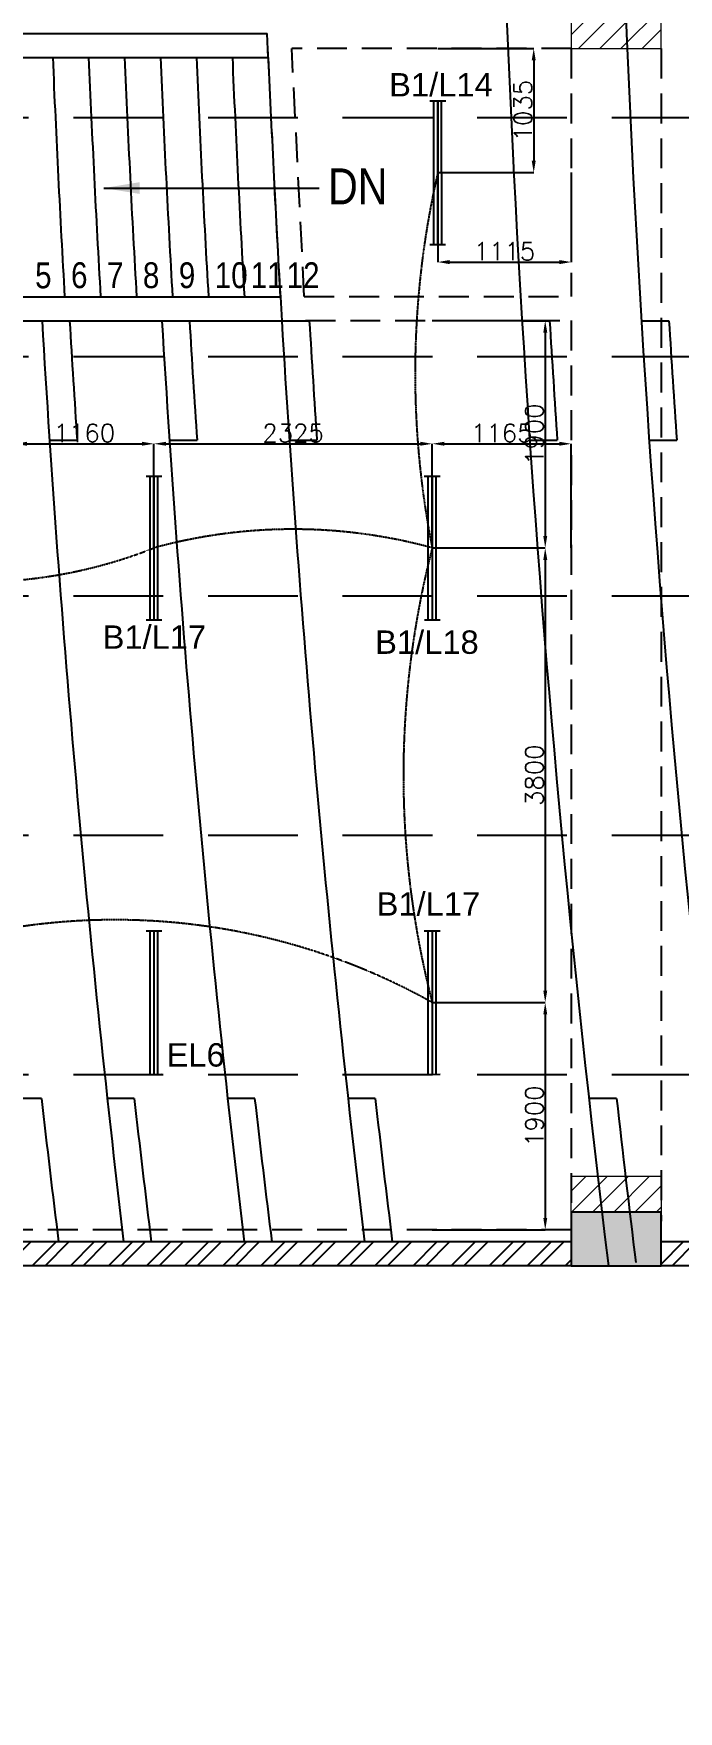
# Model space of a CAD drawing. Header units: millimetres. Extents: x 9926231 to 10238363, y -1347476 to -1088459.
# Drawn here: x 9974536 to 9979925, y -1237301 to -1223276 of the extents above; entities that cross this region are included whole.
import ezdxf

# ---------------------------------------------------------------- set-up
doc = ezdxf.new("R2010")
doc.units = ezdxf.units.MM
doc.header["$MEASUREMENT"] = 0
doc.header["$PDMODE"] = 35
doc.linetypes.add('DASHED', pattern=[0.75, 0.5, -0.25])
doc.linetypes.add('HIDDEN', pattern=[0.375, 0.25, -0.125])
for name, color, linetype in [('A-DIMN-100', 5, 'Continuous'), ('A-HATH-MSNY', 9, 'Continuous'), ('A-REFR-TARG-100', 7, 'Continuous'), ('A-STCS-STEP', 4, 'Continuous'), ('A-TEXT-NOTE-100', 4, 'Continuous'), ('A-WALL-MSNY', 3, 'Continuous'), ('ELE-CONDUIT', 8, 'DASHED'), ('Light', 142, 'Continuous'), ('S-BEAMDASH', 4, 'HIDDEN'), ('S-COL', 200, 'Continuous'), ('S-HATH-CONC', 253, 'Continuous')]:
    doc.layers.add(name, color=color, linetype=linetype)
for name, color, linetype, lineweight in [('ELE', 7, 'Continuous', 25), ('STR COL', 200, 'Continuous', 15), ('STR HATCH', 25, 'Continuous', 15)]:
    doc.layers.add(name, color=color, linetype=linetype, lineweight=lineweight)
doc.styles.add('ARIAL', font='arial.ttf', dxfattribs={"width": 0.8})
doc.styles.add('RomanS', font='romans.shx')
doc.styles.add('ROMANS-TITLE', font='ROMANS.shx', dxfattribs={"width": 0.8})
doc.styles.get("Standard").update_dxf_attribs({"font": 'arial.ttf'})
doc.dimstyles.new('FF_DIM-150', dxfattribs={"dimtxt": 525, "dimasz": 500, "dimexe": 0, "dimexo": 0, "dimgap": 15, "dimtad": 1, "dimdec": 0, "dimrnd": 5, "dimzin": 1, "dimdsep": 46, "dimtxsty": 'RomanS', "dimblk1": 'OBLIQUE', "dimblk2": 'OBLIQUE', "dimcen": 0, "dimclrd": 9, "dimclre": 9, "dimclrt": 4, "dimadec": 0, "dimazin": 0, "dimtfac": 1, "dimtdec": 0, "dimtofl": 0, "dimtmove": 1, "dimatfit": 3, "dimfxl": 0, "dimtolj": 1, "dimtzin": 0, "dimlwd": -1, "dimlwe": 25, "dimarcsym": 0})
doc.dimstyles.get("Standard").update_dxf_attribs({"dimtxt": 0.18, "dimasz": 0.18, "dimexe": 0.18, "dimexo": 0.0625, "dimgap": 0.09, "dimtad": 0, "dimtih": 1, "dimtoh": 1, "dimdec": 4, "dimzin": 0, "dimdsep": 46, "dimtxsty": 'Standard', "dimcen": 0.09, "dimadec": 0, "dimazin": 0, "dimtfac": 1, "dimtdec": 4, "dimtofl": 0, "dimtmove": 0, "dimatfit": 3, "dimfxl": 0, "dimtolj": 1, "dimtzin": 0, "dimarcsym": 0})

# ---------------------------------------------------------------- blocks, each defined once
blk = doc.blocks.new('FTL')
at = {"color": 30}
for p, q in [((-757, 75), (-757, -73)), ((-757, 38), (600, 36)), ((600, 74), (600, -75)), ((-757, -36), (600, -37))]:
    blk.add_line(p, q, dxfattribs=at)
at = {"color": 30, "ltscale": 450, "const_width": 20}
blk.add_lwpolyline([(-757, 1), (600, -1)], dxfattribs=at)
at = {"color": 30}
for tag, p in [('TYPE', (568, 0, 0)), ('WATTS', (568, -6, 0))]:
    blk.add_attdef(tag, p, '', height=2.5, dxfattribs=at)
blk = doc.blocks.new('*D240')
at = {"layer": 'A-DIMN-100', "color": 9, "lineweight": 25}
for p, q in [((9977868, -1227575), (9978812, -1227575)), ((9977868, -1231375), (9978812, -1231375))]:
    blk.add_line(p, q, dxfattribs=at)
at = {"layer": 'A-DIMN-100', "color": 9}
blk.add_line((9978812, -1227675), (9978812, -1231275), dxfattribs=at)
for points in [[(9978829, -1227675), (9978796, -1227675), (9978812, -1227575)], [(9978796, -1231275), (9978829, -1231275), (9978812, -1231375)]]:
    blk.add_solid(points, dxfattribs=at)
at = {"layer": 'Defpoints', "color": 0}
for p in [(9977868, -1227575), (9977868, -1231375), (9978812, -1231375)]:
    blk.add_point(p, dxfattribs=at)
at = {"layer": 'A-DIMN-100', "color": 7, "insert": (9978722, -1229475), "char_height": 150, "attachment_point": 5, "rotation": 90, "style": 'RomanS'}
blk.add_mtext('\\A1;3800', dxfattribs=at)
blk = doc.blocks.new('_Oblique')
at = {"color": 0, "linetype": 'ByBlock', "lineweight": -2}
blk.add_line((-0.5, -0.5), (0.5, 0.5), dxfattribs=at)
blk = doc.blocks.new('*D241')
at = {"layer": 'A-DIMN-100', "color": 9, "lineweight": 25}
for p, q in [((9977868, -1231375), (9978812, -1231375)), ((9977868, -1233275), (9978812, -1233275))]:
    blk.add_line(p, q, dxfattribs=at)
at = {"layer": 'A-DIMN-100', "color": 9}
blk.add_line((9978812, -1231475), (9978812, -1233175), dxfattribs=at)
for points in [[(9978829, -1231475), (9978796, -1231475), (9978812, -1231375)], [(9978796, -1233175), (9978829, -1233175), (9978812, -1233275)]]:
    blk.add_solid(points, dxfattribs=at)
at = {"layer": 'Defpoints', "color": 0}
for p in [(9977868, -1231375), (9977868, -1233275), (9978812, -1233275)]:
    blk.add_point(p, dxfattribs=at)
at = {"layer": 'A-DIMN-100', "color": 7, "insert": (9978722, -1232325), "char_height": 150, "attachment_point": 5, "rotation": 90, "style": 'RomanS'}
blk.add_mtext('\\A1;1900', dxfattribs=at)
blk = doc.blocks.new('*D236')
at = {"layer": 'A-DIMN-100', "color": 9, "lineweight": 25}
for p, q in [((9974380, -1227575), (9974380, -1226705)), ((9975542, -1227575), (9975542, -1226705))]:
    blk.add_line(p, q, dxfattribs=at)
at = {"layer": 'A-DIMN-100', "color": 9}
blk.add_line((9974480, -1226705), (9975442, -1226705), dxfattribs=at)
for points in [[(9974480, -1226688), (9974480, -1226721), (9974380, -1226705)], [(9975442, -1226721), (9975442, -1226688), (9975542, -1226705)]]:
    blk.add_solid(points, dxfattribs=at)
at = {"layer": 'Defpoints', "color": 0}
for p in [(9975542, -1226705), (9974380, -1227575), (9975542, -1227575)]:
    blk.add_point(p, dxfattribs=at)
at = {"layer": 'A-DIMN-100', "color": 7, "insert": (9974961, -1226615), "char_height": 150, "attachment_point": 5, "style": 'RomanS'}
blk.add_mtext('\\A1;1160', dxfattribs=at)
blk = doc.blocks.new('*D237')
at = {"layer": 'A-DIMN-100', "color": 9, "lineweight": 25}
for p, q in [((9975542, -1227575), (9975542, -1226705)), ((9977868, -1227575), (9977868, -1226705))]:
    blk.add_line(p, q, dxfattribs=at)
at = {"layer": 'A-DIMN-100', "color": 9}
blk.add_line((9975642, -1226705), (9977768, -1226705), dxfattribs=at)
for points in [[(9975642, -1226688), (9975642, -1226721), (9975542, -1226705)], [(9977768, -1226721), (9977768, -1226688), (9977868, -1226705)]]:
    blk.add_solid(points, dxfattribs=at)
at = {"layer": 'Defpoints', "color": 0}
for p in [(9977868, -1226705), (9975542, -1227575), (9977868, -1227575)]:
    blk.add_point(p, dxfattribs=at)
at = {"layer": 'A-DIMN-100', "color": 7, "insert": (9976705, -1226615), "char_height": 150, "attachment_point": 5, "style": 'RomanS'}
blk.add_mtext('\\A1;2325', dxfattribs=at)
blk = doc.blocks.new('*D238')
at = {"layer": 'A-DIMN-100', "color": 9, "lineweight": 25}
for p, q in [((9977868, -1227575), (9977868, -1226705)), ((9979030, -1227575), (9979030, -1226705))]:
    blk.add_line(p, q, dxfattribs=at)
at = {"layer": 'A-DIMN-100', "color": 9}
blk.add_line((9977968, -1226705), (9978930, -1226705), dxfattribs=at)
for points in [[(9977968, -1226688), (9977968, -1226721), (9977868, -1226705)], [(9978930, -1226721), (9978930, -1226688), (9979030, -1226705)]]:
    blk.add_solid(points, dxfattribs=at)
at = {"layer": 'Defpoints', "color": 0}
for p in [(9979030, -1226705), (9977868, -1227575), (9979030, -1227575)]:
    blk.add_point(p, dxfattribs=at)
at = {"layer": 'A-DIMN-100', "color": 7, "insert": (9978449, -1226615), "char_height": 150, "attachment_point": 5, "style": 'RomanS'}
blk.add_mtext('\\A1;1165', dxfattribs=at)
blk = doc.blocks.new('*D239')
at = {"layer": 'A-DIMN-100', "color": 9, "lineweight": 25}
for p, q in [((9977868, -1225675), (9978812, -1225675)), ((9977868, -1227575), (9978812, -1227575))]:
    blk.add_line(p, q, dxfattribs=at)
at = {"layer": 'A-DIMN-100', "color": 9}
blk.add_line((9978812, -1225775), (9978812, -1227475), dxfattribs=at)
for points in [[(9978829, -1225775), (9978796, -1225775), (9978812, -1225675)], [(9978796, -1227475), (9978829, -1227475), (9978812, -1227575)]]:
    blk.add_solid(points, dxfattribs=at)
at = {"layer": 'Defpoints', "color": 0}
for p in [(9977868, -1225675), (9977868, -1227575), (9978812, -1227575)]:
    blk.add_point(p, dxfattribs=at)
at = {"layer": 'A-DIMN-100', "color": 7, "insert": (9978722, -1226625), "char_height": 150, "attachment_point": 5, "rotation": 90, "style": 'RomanS'}
blk.add_mtext('\\A1;1900', dxfattribs=at)
blk = doc.blocks.new('*D242')
at = {"layer": 'A-DIMN-100', "color": 9, "lineweight": 25}
for p, q in [((9977914, -1223401), (9978716, -1223401)), ((9977914, -1224438), (9978716, -1224438))]:
    blk.add_line(p, q, dxfattribs=at)
at = {"layer": 'A-DIMN-100', "color": 9}
blk.add_line((9978716, -1223501), (9978716, -1224338), dxfattribs=at)
for points in [[(9978733, -1223501), (9978699, -1223501), (9978716, -1223401)], [(9978699, -1224338), (9978733, -1224338), (9978716, -1224438)]]:
    blk.add_solid(points, dxfattribs=at)
at = {"layer": 'Defpoints', "color": 0}
for p in [(9977914, -1223401), (9977914, -1224438), (9978716, -1224438)]:
    blk.add_point(p, dxfattribs=at)
at = {"layer": 'A-DIMN-100', "color": 7, "insert": (9978626, -1223920), "char_height": 150, "attachment_point": 5, "rotation": 90, "style": 'RomanS'}
blk.add_mtext('\\A1;1035', dxfattribs=at)
blk = doc.blocks.new('*D243')
at = {"layer": 'A-DIMN-100', "color": 9, "lineweight": 25}
for p, q in [((9977914, -1224438), (9977914, -1225186)), ((9979030, -1224438), (9979030, -1225186))]:
    blk.add_line(p, q, dxfattribs=at)
at = {"layer": 'A-DIMN-100', "color": 9}
blk.add_line((9978014, -1225186), (9978930, -1225186), dxfattribs=at)
for points in [[(9978014, -1225169), (9978014, -1225203), (9977914, -1225186)], [(9978930, -1225203), (9978930, -1225169), (9979030, -1225186)]]:
    blk.add_solid(points, dxfattribs=at)
at = {"layer": 'Defpoints', "color": 0}
for p in [(9977914, -1224438), (9979030, -1224438), (9979030, -1225186)]:
    blk.add_point(p, dxfattribs=at)
at = {"layer": 'A-DIMN-100', "color": 7, "insert": (9978472, -1225096), "char_height": 150, "attachment_point": 5, "style": 'RomanS'}
blk.add_mtext('\\A1;1115', dxfattribs=at)

msp = doc.modelspace()

# ---------------------------------------------------------------- hatches: boundary and pattern name
at = {"layer": 'A-HATH-MSNY'}
h = msp.add_hatch(dxfattribs=at)
h.set_pattern_fill('ANSI32', color=8, scale=600, style=0)
h.set_pattern_definition([(45, (162198.84, -68706.41), (-159.099026, 159.099026), []), (45, (162304.9, -68706.41), (-159.099026, 159.099026), [])])
h.paths.add_polyline_path([(9979030.2, -1233376.3), (9969355.1, -1233376.3), (9969355.1, -1233576.1), (9979030.2, -1233576.3)])
h = msp.add_hatch(dxfattribs=at)
h.set_pattern_fill('ANSI32', color=8, scale=600, style=0)
h.set_pattern_definition([(45, (172848.92, -68706.41), (-159.099026, 159.099026), []), (45, (172955, -68706.41), (-159.099026, 159.099026), [])])
h.paths.add_polyline_path([(9989680.3, -1233376.3), (9979780.2, -1233376.3), (9979780.2, -1233576.3), (9989680.3, -1233576.3)])
at = {"layer": 'S-HATH-CONC'}
msp.add_hatch(color=8, dxfattribs=at).paths.add_polyline_path([(9979030.2, -1233576.1), (9979030.2, -1233126.1), (9979780.2, -1233126.1), (9979780.2, -1233576.1)])
at = {"layer": 'STR HATCH'}
h = msp.add_hatch(dxfattribs=at)
h.set_pattern_fill('ANSI31', color=256, scale=1000, style=0)
h.set_pattern_definition([(45, (9939354.9, -1197376.55), (-88.38835, 88.38835), [])])
h.paths.add_polyline_path([(9979780.2, -1223401.3), (9979030.2, -1223401.3), (9979030.2, -1222651.3), (9979780.2, -1222651.3)])
h = msp.add_hatch(dxfattribs=at)
h.set_pattern_fill('ANSI31', color=256, scale=1000, style=0)
h.set_pattern_definition([(45, (9936954.9, -1199365.34), (-88.38835, 88.38835), [])])
h.paths.add_polyline_path([(9979780.2, -1233126.1), (9979780.2, -1232826.1), (9979030.2, -1232826.1), (9979030.2, -1233126.1)])

# ---------------------------------------------------------------- linework, layer by layer
at = {"layer": 'A-REFR-TARG-100', "color": 8, "linetype": 'DASHED', "ltscale": 1500}
for p, q in [((9964744.1, -1223976.4), (10024515.9, -1223976.4)), ((9964744.1, -1225976.4), (10024515.9, -1225976.4)), ((9964744.1, -1227976.4), (10024515.9, -1227976.4)), ((9964744.1, -1229976.4), (10024515.9, -1229976.4)), ((9964744.1, -1231976.4), (10024515.9, -1231976.4))]:
    msp.add_line(p, q, dxfattribs=at)
at = {"layer": 'A-STCS-STEP', "color": 8}
for p, q in [((9972285.7, -1223275.9), (9976489.1, -1223275.9)), ((9976497.5, -1223475.9), (9976489.1, -1223275.9)), ((9976497.5, -1223475.9), (9976489.1, -1223275.9)), ((9972494, -1223475.9), (9976497.5, -1223475.9)), ((9972591.8, -1225475.9), (9976598.8, -1225475.9)), ((9976598.8, -1225475.9), (9976610.2, -1225675.9)), ((9976598.8, -1225475.9), (9976610.2, -1225675.9)), ((9972402.9, -1225675.9), (9976610.2, -1225675.9)), ((9976610.2, -1225675.9), (9976840.6, -1225675.9)), ((9978618.2, -1225675.9), (9978848.6, -1225675.9)), ((9979616.3, -1225675.9), (9979846.1, -1225675.9)), ((9974669.4, -1226675.9), (9974899.9, -1226675.9)), ((9975671.6, -1226675.9), (9975902.1, -1226675.9)), ((9976673.9, -1226675.9), (9976904.4, -1226675.9)), ((9978682.7, -1226675.9), (9978913.3, -1226675.9)), ((9979680.9, -1226675.9), (9979911.4, -1226675.9)), ((9974601.3, -1232176.2), (9974146, -1232176.2)), ((9975376.7, -1232176.2), (9975151.9, -1232176.2)), ((9976383.8, -1232176.2), (9976157.9, -1232176.2)), ((9977390.9, -1232176.2), (9977163.9, -1232176.2)), ((9979408.5, -1232176.2), (9979177.1, -1232176.2))]:
    msp.add_line(p, q, dxfattribs=at)
for centre, radius, start, end in [((10108995.5, -1217826.3), 129367.1, 183.922487, 183.922487), ((10108995.5, -1218108.6), 129367.1, 176.077513, 176.077513), ((10105426.6, -1217976.3), 126046.3, 172.982322, 187.017701), ((10107997.3, -1217826.3), 129617.1, 173.354624, 186.979262), ((10105426.6, -1217976.3), 130846.3, 182.408905, 183.285769), ((10105426.6, -1217976.3), 130846.3, 182.408905, 183.285769), ((10105426.6, -1217976.3), 130546.3, 182.414444, 183.293328), ((10105426.6, -1217976.3), 130546.3, 182.414444, 183.293328), ((10105426.6, -1217976.3), 130246.3, 182.420009, 183.300922), ((10105426.6, -1217976.3), 130246.3, 182.420009, 183.300922), ((10105426.6, -1217976.3), 129946.3, 182.425599, 183.308551), ((10105426.6, -1217976.3), 129946.3, 182.425599, 183.308551), ((10105426.6, -1217976.3), 129646.3, 182.431215, 183.316215), ((10105426.6, -1217976.3), 129646.3, 182.431215, 183.316215), ((10105426.6, -1217976.3), 129346.3, 182.436857, 183.323915), ((10105426.6, -1217976.3), 129346.3, 182.436857, 183.323915), ((10105426.6, -1217976.3), 129046.3, 182.442526, 183.331651), ((10105426.6, -1217976.3), 129046.3, 182.442526, 183.331651), ((10105426.6, -1217976.3), 131046.3, 183.368339, 186.748689), ((10105426.6, -1217976.3), 130816.3, 183.374268, 183.813119), ((10105426.6, -1217976.3), 130046.3, 183.394271, 186.800829), ((10105426.6, -1217976.3), 129816.3, 183.400291, 183.842536), ((10105426.6, -1217976.3), 129046.3, 183.420605, 186.853783), ((10105426.6, -1217976.3), 128816.3, 183.426719, 183.872411), ((10107997.3, -1217826.3), 129387.1, 183.478129, 183.92188), ((10105426.6, -1217976.3), 125816.3, 183.508528, 183.964892), ((10098375.8, -1217976.4), 124586.3, 186.544583, 187.100364), ((10099382.7, -1217976.4), 124816.3, 186.53247, 187.087212), ((10100389.7, -1217976.4), 124816.3, 186.53247, 187.087212), ((10101396.9, -1217976.4), 124816.3, 186.53247, 187.087212), ((10107997.3, -1217826.3), 129387.1, 186.367579, 186.979262)]:
    msp.add_arc(centre, radius, start, end, dxfattribs=at)
at = {"layer": 'A-WALL-MSNY', "color": 8}
for p, q in [((9979030.2, -1233376.2), (9969355.1, -1233376.2)), ((9989680.3, -1233376.2), (9979780.2, -1233376.2)), ((9979030.2, -1233576.2), (9969355.1, -1233576.1)), ((9975149.5, -1233576.2), (9969355.1, -1233576.2)), ((9989680.3, -1233576.1), (9979780.2, -1233576.2))]:
    msp.add_line(p, q, dxfattribs=at)
at = {"layer": 'ELE-CONDUIT', "color": 30}
for centre, radius, start, end in [((9985237.7, -1226116.3), 7513.1, 167.09492, 191.1955), ((9976705, -1231835), 4415.8, 74.73483, 105.26517), ((9974051.4, -1223815.8), 4044, 248.38295, 291.63382), ((9985240.6, -1229475), 7613.9, 165.54945, 194.45055), ((9975215.3, -1236120.8), 5436.7, 60.80031, 119.21611)]:
    msp.add_arc(centre, radius, start, end, dxfattribs=at)
at = {"layer": 'S-BEAMDASH', "color": 3, "ltscale": 1000}
for p, q in [((9976598.3, -1225475), (9976493.8, -1223401.3)), ((9976798.6, -1225475), (9976694, -1223401.3)), ((9979030.2, -1223401.3), (9976694, -1223401.3)), ((9979030.2, -1223401.7), (9979030.2, -1225475)), ((9979780.7, -1223401.7), (9979780.7, -1233201.5)), ((9976798.6, -1225475), (9979030.2, -1225475)), ((9976808.7, -1225675), (9979030.2, -1225675)), ((9979030.2, -1225675), (9979030.2, -1233127)), ((9979030.2, -1233275), (9974357.5, -1233275.6))]:
    msp.add_line(p, q, dxfattribs=at)
at = {"layer": 'S-COL', "color": 8}
msp.add_lwpolyline([(9979030.2, -1233576.1), (9979780.2, -1233576.1), (9979780.2, -1233126.1), (9979030.2, -1233126.1)], close=True, dxfattribs=at)
at = {"layer": 'STR COL'}
for points in [[(9979030.2, -1223401.3), (9979780.2, -1223401.3), (9979780.2, -1222651.3), (9979030.2, -1222651.3)], [(9979030.2, -1232826.1), (9979780.2, -1232826.1), (9979780.2, -1233576.1), (9979030.2, -1233576.1)]]:
    msp.add_lwpolyline(points, close=True, dxfattribs=at)

# ---------------------------------------------------------------- block references
at = {"layer": 'ELE', "xscale": 0.8848, "yscale": 0.8848, "zscale": 0.8848, "rotation": 90.08149483496652}
for p in [(9977914.5, -1224368.8), (9975542.4, -1227505.5), (9977867.7, -1227505.5), (9975542.4, -1231305.5), (9977867.7, -1231305.5)]:
    msp.add_blockref('FTL', p, dxfattribs=at)

# ---------------------------------------------------------------- texts
at = {"layer": 'A-TEXT-NOTE-100', "color": 8, "attachment_point": 1}
for s, insert, char_height, width in [('{\\fArial Narrow|b0|i0|c0|p34;DN}', (9976997.6, -1224403.2), 300, 7229.961), ('{\\fArial Narrow|b0|i0|c0|p34;6}', (9974849.1, -1225187.9), 216, 3504.548), ('{\\fArial Narrow|b0|i0|c0|p34;8}', (9975449.6, -1225187.9), 216, 3504.548), ('{\\fArial Narrow|b0|i0|c0|p34;9}', (9975749.9, -1225187.9), 216, 3504.548), ('{\\fArial Narrow|b0|i0|c0|p34;10}', (9976050.2, -1225187.9), 216, 3504.548), ('{\\fArial Narrow|b0|i0|c0|p34;12}', (9976651, -1225187.9), 216, 3504.548), ('{\\fArial Narrow|b0|i0|c0|p34;5}', (9974548.8, -1225189), 216, 3504.548), ('{\\fArial Narrow|b0|i0|c0|p34;7}', (9975149.4, -1225187.9), 216, 3504.548), ('{\\fArial Narrow|b0|i0|c0|p34;11}', (9976350.5, -1225187.9), 216, 3504.548)]:
    msp.add_mtext(s, dxfattribs=dict(at, insert=insert, char_height=char_height, width=width))
at = {"layer": 'Light', "color": 0, "style": 'ARIAL'}
for s, p in [('B1/L14', (9977507.7, -1223801.5)), ('B1/L17', (9975112.8, -1228418.1)), ('B1/L18', (9977390.7, -1228460.6)), ('B1/L17', (9977402.8, -1230648.9))]:
    msp.add_text(s, height=195.48, dxfattribs=at).set_placement(p)
at = {"layer": 'Light', "color": 3, "style": 'ARIAL'}
msp.add_text('EL6', height=195.48, dxfattribs=at).set_placement((9975647.3, -1231910.4))

# ---------------------------------------------------------------- dimensions: what is measured, and where the dimension line sits
at = {"layer": 'A-DIMN-100'}
for base, p1, p2, picture, middle in [((9978716, -1224438.3), (9977914.4, -1223401.3), (9977914.4, -1224438.3), '*D242', (9978626, -1223919.8)), ((9978812.2, -1227575), (9977867.6, -1225675), (9977867.6, -1227575), '*D239', (9978722.2, -1226625)), ((9978812.2, -1231375), (9977867.6, -1227575), (9977867.6, -1231375), '*D240', (9978722.2, -1229475)), ((9978812.2, -1233275.1), (9977867.6, -1231375), (9977867.9, -1233275.1), '*D241', (9978722.2, -1232325.1))]:
    dim = msp.add_linear_dim(base=base, p1=p1, p2=p2, angle=90, dimstyle='FF_DIM-150', override={"dimtxt": 150, "dimasz": 100, "dimblk1": 'Oblique', "dimblk2": 'Oblique', "dimclrt": 7}, dxfattribs=at)
    dim.commit()
    dim.dimension.update_dxf_attribs({"geometry": picture, "text_midpoint": middle})
for base, p1, p2, picture, middle in [((9979030.2, -1225185.9), (9977914.4, -1224438.3), (9979030.2, -1224438.1), '*D243', (9978472.3, -1225095.9)), ((9975542.3573, -1226704.7034), (9974379.939, -1227574.9643), (9975542.3573, -1227574.9641), '*D236', (9974961.1482, -1226614.7034)), ((9977867.6, -1226704.7), (9975542.4, -1227575), (9977867.6, -1227575), '*D237', (9976705, -1226614.7)), ((9979030.2, -1226704.7), (9977867.6, -1227575), (9979030.2, -1227575), '*D238', (9978448.9, -1226614.7))]:
    dim = msp.add_linear_dim(base=base, p1=p1, p2=p2, dimstyle='FF_DIM-150', override={"dimtxt": 150, "dimasz": 100, "dimblk1": 'Oblique', "dimblk2": 'Oblique', "dimclrt": 7}, dxfattribs=at)
    dim.commit()
    dim.dimension.update_dxf_attribs({"geometry": picture, "text_midpoint": middle})

# ---------------------------------------------------------------- leaders
at = {"layer": 'A-WALL-MSNY', "color": 8}
msp.add_leader([(9975123.2, -1224567.3), (9976923.6, -1224567.3)], dimstyle='Standard', override={"dimscale": 300, "dimtxt": 2, "dimasz": 1, "dimexe": 1, "dimexo": 1, "dimgap": 0.75, "dimtad": 0, "dimtih": 0, "dimdec": 0, "dimzin": 8, "dimtxsty": 'ROMANS-TITLE', "dimcen": 0.025, "dimclrd": 7, "dimclre": 7, "dimclrt": 3, "dimtdec": 0, "dimtix": 1, "dimtofl": 1, "dimtmove": 2, "dimatfit": 0}, dxfattribs=at)

doc.saveas('drawing.dxf')
